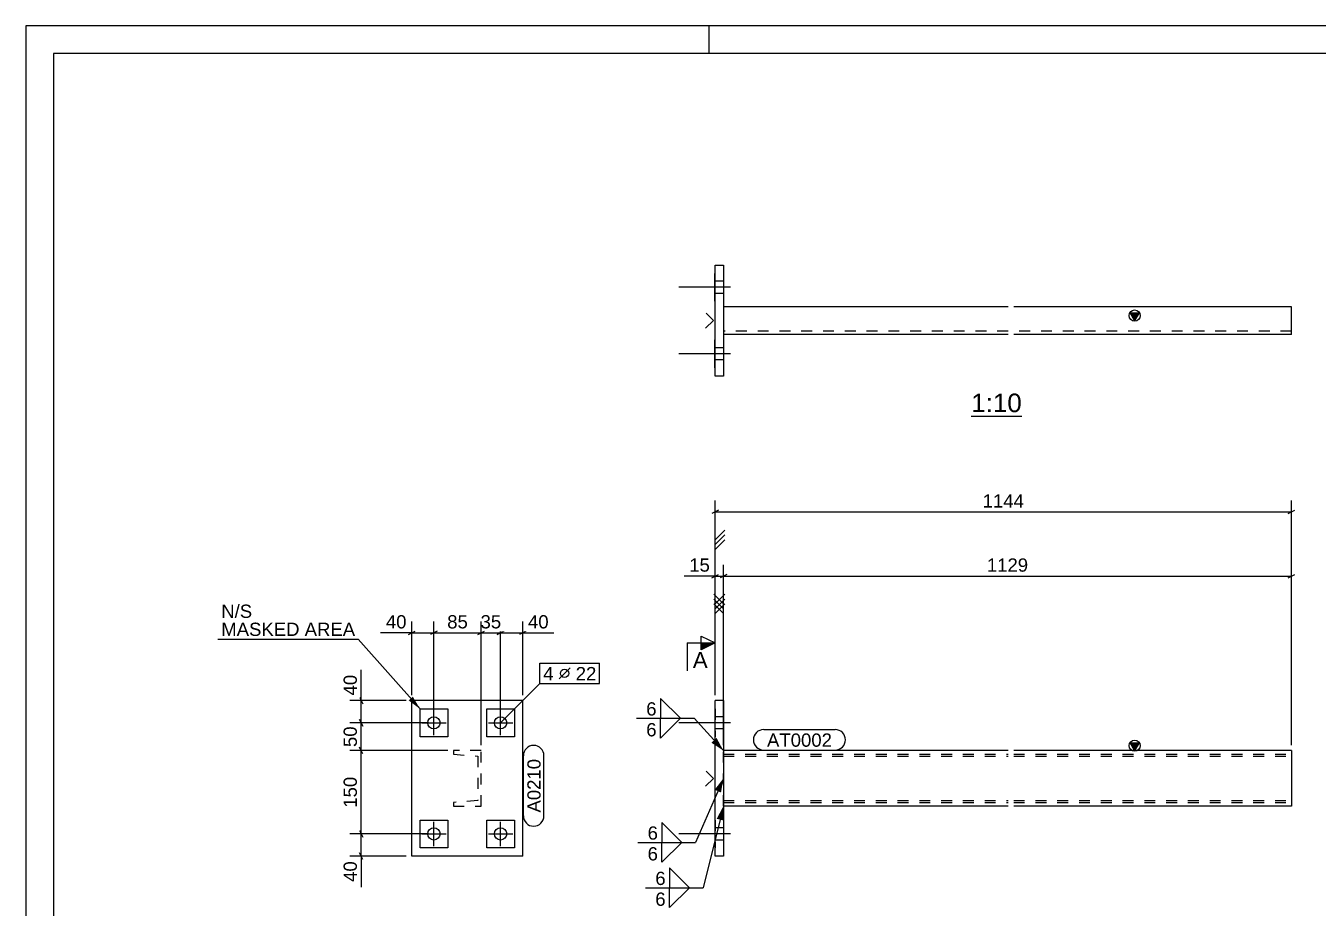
# Model space of a CAD drawing. Header units: millimetres. Extents: x 0 to 420, y 0 to 297.
# Drawn here: x 0 to 232.6, y 138.1 to 297 of the extents above; entities that cross this region are included whole.
import ezdxf

# ---------------------------------------------------------------- set-up
doc = ezdxf.new("R2010")
doc.units = ezdxf.units.MM
doc.linetypes.add('DXK_LINE_DOT2', pattern=[3.9198, 1.9599, -1.9599])
doc.styles.add('ARIAL', font='ARIAL.TTF', dxfattribs={"height": 0.2})

# ---------------------------------------------------------------- blocks, each defined once
blk = doc.blocks.new('Unknown-43783565-1177')
at = {"color": 5, "linetype": 'Continuous'}
for p, q in [((420, 297), (0, 297)), ((0, 297), (0, 0)), ((415, 292), (5, 292)), ((5, 292), (5, 5))]:
    blk.add_line(p, q, dxfattribs=at)
at = {"color": 7, "linetype": 'Continuous'}
blk.add_line((123, 292), (123, 297), dxfattribs=at)
blk = doc.blocks.new('Unknown-43783565-12 - 1267')
at = {"color": 6, "linetype": 'Continuous'}
blk.add_line((170.16, 226.67), (179.24, 226.67), dxfattribs=at)
at = {"color": 0, "linetype": 'Continuous'}
blk.add_wipeout([(179.24, 227.42), (179.24, 230.92), (170.16, 230.92), (170.16, 227.42)], dxfattribs=at)
at = {"color": 6, "linetype": 'Continuous', "style": 'ARIAL'}
blk.add_text('1:10', height=3.343, dxfattribs=at).set_placement((170.16, 227.42))
blk = doc.blocks.new('Bolt-43783565-1211 - 1185')
at = {"color": 3, "linetype": 'Continuous'}
for p, q in [((125.55, 172.56), (124.05, 172.56)), ((125.55, 172.56), (124.05, 172.56)), ((126.8, 171.46), (117.55, 171.46)), ((126.8, 171.46), (117.55, 171.46)), ((125.55, 170.36), (124.05, 170.36)), ((125.55, 170.36), (124.05, 170.36)), ((126.8, 151.46), (117.55, 151.46)), ((126.8, 151.46), (117.55, 151.46)), ((125.55, 152.56), (124.05, 152.56)), ((125.55, 152.56), (124.05, 152.56)), ((125.55, 150.36), (124.05, 150.36)), ((125.55, 150.36), (124.05, 150.36))]:
    blk.add_line(p, q, dxfattribs=at)
blk = doc.blocks.new('Surfacing-43783565-1195 - 1185')
at = {"color": 7, "linetype": 'Continuous'}
for p, q in [((124.05, 153.96), (124, 153.96)), ((124, 153.96), (124, 148.96)), ((124.05, 148.96), (124, 148.96))]:
    blk.add_line(p, q, dxfattribs=at)
at = {"color": 246, "linetype": 'DXK_LINE_DOT2'}
blk.add_line((124.05, 153.96), (124.05, 148.96), dxfattribs=at)
blk = doc.blocks.new('Surfacing-43783565-1200 - 1185')
at = {"color": 7, "linetype": 'Continuous'}
for p, q in [((124.05, 153.96), (124, 153.96)), ((124, 153.96), (124, 148.96)), ((124.05, 148.96), (124, 148.96))]:
    blk.add_line(p, q, dxfattribs=at)
at = {"color": 246, "linetype": 'DXK_LINE_DOT2'}
blk.add_line((124.05, 153.96), (124.05, 148.96), dxfattribs=at)
blk = doc.blocks.new('Surfacing-43783565-1205 - 1185')
at = {"color": 7, "linetype": 'Continuous'}
for p, q in [((124.05, 173.96), (124, 173.96)), ((124, 173.96), (124, 168.96)), ((124.05, 168.96), (124, 168.96))]:
    blk.add_line(p, q, dxfattribs=at)
at = {"color": 246, "linetype": 'DXK_LINE_DOT2'}
blk.add_line((124.05, 173.96), (124.05, 168.96), dxfattribs=at)
blk = doc.blocks.new('Surfacing-43783565-1210 - 1185')
at = {"color": 7, "linetype": 'Continuous'}
for p, q in [((124.05, 173.96), (124, 173.96)), ((124, 173.96), (124, 168.96)), ((124.05, 168.96), (124, 168.96))]:
    blk.add_line(p, q, dxfattribs=at)
at = {"color": 246, "linetype": 'DXK_LINE_DOT2'}
blk.add_line((124.05, 173.96), (124.05, 168.96), dxfattribs=at)
blk = doc.blocks.new('Part-43783565-1225 - 1185')
at = {"linetype": 'Continuous'}
blk.add_hatch(color=2, dxfattribs=at).paths.add_polyline_path([(199.57, 166.46), (198.77, 167.86), (200.37, 167.86)])
at = {"color": 2, "linetype": 'Continuous'}
for p, q in [((199.57, 166.46), (198.77, 167.86)), ((198.77, 167.86), (200.37, 167.86)), ((200.37, 167.86), (199.57, 166.46)), ((176.8, 166.46), (125.55, 166.46)), ((227.8, 166.46), (177.8, 166.46)), ((227.8, 166.46), (227.8, 156.46)), ((176.8, 156.46), (125.55, 156.46)), ((227.8, 156.46), (177.8, 156.46))]:
    blk.add_line(p, q, dxfattribs=at)
at = {"color": 7, "linetype": 'DXK_LINE_DOT2'}
for p, q in [((125.55, 156.46), (125.55, 166.46)), ((125.55, 165.81), (176.8, 165.81)), ((125.55, 165.46), (176.8, 165.46)), ((177.8, 165.81), (227.8, 165.81)), ((177.8, 165.46), (227.8, 165.46)), ((125.55, 157.46), (176.8, 157.46)), ((125.55, 157.11), (176.8, 157.11)), ((177.8, 157.46), (227.8, 157.46)), ((177.8, 157.11), (227.8, 157.11))]:
    blk.add_line(p, q, dxfattribs=at)
at = {"color": 2, "linetype": 'Continuous'}
blk.add_circle((199.57, 167.36), 1, dxfattribs=at)
blk = doc.blocks.new('Part-43783565-1226 - 1185')
at = {"color": 2, "linetype": 'Continuous'}
for p, q in [((124.05, 147.46), (124.05, 175.46)), ((125.55, 175.46), (124.05, 175.46)), ((125.55, 175.46), (125.55, 147.46)), ((123.75, 161.46), (122.35, 160.06)), ((123.75, 161.46), (122.45, 162.76)), ((125.55, 147.46), (124.05, 147.46))]:
    blk.add_line(p, q, dxfattribs=at)
blk = doc.blocks.new('Surfacing-43783565-1283 - 1267')
at = {"color": 7, "linetype": 'Continuous'}
for p, q in [((124.05, 252.42), (124, 252.42)), ((124, 247.42), (124, 252.42)), ((124.05, 247.42), (124, 247.42))]:
    blk.add_line(p, q, dxfattribs=at)
at = {"color": 246, "linetype": 'DXK_LINE_DOT2'}
blk.add_line((124.05, 247.42), (124.05, 252.42), dxfattribs=at)
blk = doc.blocks.new('Part-43783565-1290 - 1267')
at = {"linetype": 'Continuous'}
blk.add_hatch(color=2, dxfattribs=at).paths.add_polyline_path([(199.57, 243.92), (198.77, 245.32), (200.37, 245.32)])
at = {"color": 2, "linetype": 'Continuous'}
for p, q in [((176.8, 246.42), (125.55, 246.42)), ((227.8, 246.42), (177.8, 246.42)), ((199.57, 243.92), (198.77, 245.32)), ((198.77, 245.32), (200.37, 245.32)), ((200.37, 245.32), (199.57, 243.92)), ((227.8, 241.42), (227.8, 246.42)), ((176.8, 241.42), (125.55, 241.42)), ((227.8, 241.42), (177.8, 241.42))]:
    blk.add_line(p, q, dxfattribs=at)
at = {"color": 7, "linetype": 'DXK_LINE_DOT2'}
for p, q in [((125.55, 246.42), (125.55, 241.42)), ((176.8, 242.02), (125.55, 242.02)), ((227.8, 242.02), (177.8, 242.02))]:
    blk.add_line(p, q, dxfattribs=at)
at = {"color": 2, "linetype": 'Continuous'}
blk.add_circle((199.57, 244.82), 1, dxfattribs=at)
blk = doc.blocks.new('Surfacing-43783565-1273 - 1267')
at = {"color": 7, "linetype": 'Continuous'}
for p, q in [((124.05, 252.42), (124, 252.42)), ((124, 247.42), (124, 252.42)), ((124.05, 247.42), (124, 247.42))]:
    blk.add_line(p, q, dxfattribs=at)
at = {"color": 246, "linetype": 'DXK_LINE_DOT2'}
blk.add_line((124.05, 247.42), (124.05, 252.42), dxfattribs=at)
blk = doc.blocks.new('Surfacing-43783565-1278 - 1267')
at = {"color": 7, "linetype": 'Continuous'}
for p, q in [((124.05, 240.42), (124, 240.42)), ((124, 235.42), (124, 240.42)), ((124.05, 235.42), (124, 235.42))]:
    blk.add_line(p, q, dxfattribs=at)
at = {"color": 246, "linetype": 'DXK_LINE_DOT2'}
blk.add_line((124.05, 235.42), (124.05, 240.42), dxfattribs=at)
blk = doc.blocks.new('Surfacing-43783565-1288 - 1267')
at = {"color": 7, "linetype": 'Continuous'}
for p, q in [((124.05, 240.42), (124, 240.42)), ((124, 235.42), (124, 240.42)), ((124.05, 235.42), (124, 235.42))]:
    blk.add_line(p, q, dxfattribs=at)
at = {"color": 246, "linetype": 'DXK_LINE_DOT2'}
blk.add_line((124.05, 235.42), (124.05, 240.42), dxfattribs=at)
blk = doc.blocks.new('Bolt-43783565-1289 - 1267')
at = {"color": 3, "linetype": 'Continuous'}
for p, q in [((126.8, 249.92), (117.55, 249.92)), ((126.8, 249.92), (117.55, 249.92)), ((125.55, 251.02), (124.05, 251.02)), ((125.55, 251.02), (124.05, 251.02)), ((125.55, 248.82), (124.05, 248.82)), ((125.55, 248.82), (124.05, 248.82)), ((126.8, 237.92), (117.55, 237.92)), ((126.8, 237.92), (117.55, 237.92)), ((125.55, 239.02), (124.05, 239.02)), ((125.55, 239.02), (124.05, 239.02)), ((125.55, 236.82), (124.05, 236.82)), ((125.55, 236.82), (124.05, 236.82))]:
    blk.add_line(p, q, dxfattribs=at)
blk = doc.blocks.new('Part-43783565-1291 - 1267')
at = {"color": 2, "linetype": 'Continuous'}
for p, q in [((124.05, 233.92), (124.05, 253.92)), ((124.05, 253.92), (125.55, 253.92)), ((125.55, 253.92), (125.55, 233.92)), ((123.75, 243.92), (122.45, 245.22)), ((123.75, 243.92), (122.35, 242.52)), ((125.55, 233.92), (124.05, 233.92))]:
    blk.add_line(p, q, dxfattribs=at)
blk = doc.blocks.new('Part-43783565-1904 - 1902')
at = {"color": 2, "linetype": 'Continuous'}
for p, q in [((69.45, 147.46), (69.45, 175.46)), ((89.45, 175.46), (69.45, 175.46)), ((89.45, 147.46), (89.45, 175.46)), ((89.45, 147.46), (69.45, 147.46))]:
    blk.add_line(p, q, dxfattribs=at)
blk = doc.blocks.new('Part-43783565-1905 - 1902')
at = {"color": 7, "linetype": 'DXK_LINE_DOT2'}
for p, q in [((81.95, 166.46), (76.95, 166.46)), ((76.95, 166.46), (76.95, 165.81)), ((76.95, 165.81), (81.35, 165.46)), ((81.35, 165.46), (81.35, 157.46)), ((81.95, 156.46), (81.95, 166.46)), ((81.35, 157.46), (76.95, 157.11)), ((76.95, 157.11), (76.95, 156.46)), ((76.95, 156.46), (81.95, 156.46))]:
    blk.add_line(p, q, dxfattribs=at)
blk = doc.blocks.new('Bolt-43783565-1906 - 1902')
at = {"color": 3, "linetype": 'Continuous'}
for p, q in [((73.45, 169.26), (73.45, 173.66)), ((85.45, 169.26), (85.45, 173.66)), ((71.25, 171.46), (75.65, 171.46)), ((83.25, 171.46), (87.65, 171.46)), ((73.45, 149.26), (73.45, 153.66)), ((85.45, 149.26), (85.45, 153.66)), ((71.25, 151.46), (75.65, 151.46)), ((83.25, 151.46), (87.65, 151.46))]:
    blk.add_line(p, q, dxfattribs=at)
for centre in [(73.45, 171.46), (85.45, 171.46), (73.45, 151.46), (85.45, 151.46)]:
    blk.add_circle(centre, 1.1, dxfattribs=at)
blk = doc.blocks.new('Surfacing-43783565-1907 - 1902')
at = {"color": 7, "linetype": 'Continuous'}
for p, q in [((70.95, 148.96), (70.95, 153.96)), ((70.95, 153.96), (75.95, 153.96)), ((75.95, 153.96), (75.95, 148.96)), ((75.95, 148.96), (70.95, 148.96))]:
    blk.add_line(p, q, dxfattribs=at)
blk = doc.blocks.new('Surfacing-43783565-1908 - 1902')
at = {"color": 7, "linetype": 'Continuous'}
for p, q in [((82.95, 148.96), (82.95, 153.96)), ((82.95, 153.96), (87.95, 153.96)), ((87.95, 153.96), (87.95, 148.96)), ((87.95, 148.96), (82.95, 148.96))]:
    blk.add_line(p, q, dxfattribs=at)
blk = doc.blocks.new('Surfacing-43783565-1909 - 1902')
at = {"color": 7, "linetype": 'Continuous'}
for p, q in [((70.95, 168.96), (70.95, 173.96)), ((70.95, 173.96), (75.95, 173.96)), ((75.95, 173.96), (75.95, 168.96)), ((75.95, 168.96), (70.95, 168.96))]:
    blk.add_line(p, q, dxfattribs=at)
blk = doc.blocks.new('Surfacing-43783565-1910 - 1902')
at = {"color": 7, "linetype": 'Continuous'}
for p, q in [((82.95, 168.96), (82.95, 173.96)), ((82.95, 173.96), (87.95, 173.96)), ((87.95, 173.96), (87.95, 168.96)), ((87.95, 168.96), (82.95, 168.96))]:
    blk.add_line(p, q, dxfattribs=at)
blk = doc.blocks.new('StraightDimension-43783565-1229 - 1185')
at = {"color": 7, "linetype": 'Continuous'}
for p, q in [((124.65, 209.74), (123.45, 209.14)), ((124.05, 176.46), (124.05, 211.49)), ((124.05, 209.44), (227.8, 209.44)), ((227.2, 209.14), (228.4, 209.74)), ((227.8, 167.46), (227.8, 211.49)), ((124.05, 204.44), (125.8, 206.19)), ((124.05, 202.69), (124.05, 206.19)), ((124.05, 203.56), (125.8, 205.31)), ((124.05, 202.69), (125.8, 204.44))]:
    blk.add_line(p, q, dxfattribs=at)
at = {"color": 0}
blk.add_wipeout([(180.13, 209.74), (180.13, 213.24), (171.72, 213.24), (171.72, 209.74)], dxfattribs=at)
at = {"color": 7, "style": 'ARIAL'}
blk.add_text('1144', height=2.388, dxfattribs=at).set_placement((172.22, 210.24))
blk = doc.blocks.new('StraightDimension-43783565-1241 - 1185')
at = {"color": 7, "linetype": 'Continuous'}
for p, q in [((126.15, 198.19), (124.95, 197.59)), ((125.55, 167.46), (125.55, 199.94)), ((125.55, 197.89), (227.8, 197.89)), ((227.2, 197.59), (228.4, 198.19)), ((227.8, 167.46), (227.8, 199.94)), ((125.55, 192.89), (123.8, 194.64)), ((125.55, 192.01), (123.8, 193.76)), ((125.55, 191.14), (125.55, 194.64)), ((125.55, 191.14), (123.8, 192.89))]:
    blk.add_line(p, q, dxfattribs=at)
at = {"color": 0}
blk.add_wipeout([(180.88, 198.19), (180.88, 201.69), (172.47, 201.69), (172.47, 198.19)], dxfattribs=at)
at = {"color": 7, "style": 'ARIAL'}
blk.add_text('1129', height=2.388, dxfattribs=at).set_placement((172.97, 198.69))
blk = doc.blocks.new('StraightDimension-43783565-1245 - 1185')
at = {"color": 7, "linetype": 'Continuous'}
for p, q in [((123.45, 197.59), (124.65, 198.19)), ((124.05, 176.46), (124.05, 199.94)), ((124.05, 197.89), (125.55, 197.89)), ((126.15, 198.19), (124.95, 197.59)), ((125.55, 167.46), (125.55, 199.94)), ((125.55, 192.89), (123.8, 194.64)), ((125.55, 192.01), (123.8, 193.76)), ((124.05, 192.89), (125.8, 194.64)), ((124.05, 191.14), (124.05, 194.64)), ((124.05, 192.01), (125.8, 193.76)), ((125.55, 191.14), (125.55, 194.64)), ((125.55, 191.14), (123.8, 192.89)), ((124.05, 191.14), (125.8, 192.89))]:
    blk.add_line(p, q, dxfattribs=at)
at = {"color": 0}
blk.add_wipeout([(123.61, 198.19), (123.61, 201.69), (118.9, 201.69), (118.9, 198.19)], dxfattribs=at)
at = {"color": 7, "linetype": 'Continuous'}
blk.add_line((124.05, 197.89), (118.47, 197.89), dxfattribs=at)
blk.add_line((124.05, 197.89), (118.47, 197.89), dxfattribs=at)
at = {"color": 7, "style": 'ARIAL'}
blk.add_text('15', height=2.388, dxfattribs=at).set_placement((119.4, 198.69))
blk = doc.blocks.new('StraightDimension-43783565-1928 - 1902')
at = {"color": 7, "linetype": 'Continuous'}
for p, q in [((85.45, 172.46), (85.45, 189.72)), ((89.45, 176.46), (89.45, 189.72)), ((84.85, 187.37), (86.05, 187.97)), ((85.45, 187.67), (89.45, 187.67)), ((90.05, 187.97), (88.85, 187.37))]:
    blk.add_line(p, q, dxfattribs=at)
at = {"color": 0}
blk.add_wipeout([(94.59, 187.97), (94.59, 191.47), (89.88, 191.47), (89.88, 187.97)], dxfattribs=at)
at = {"color": 7, "linetype": 'Continuous'}
blk.add_line((89.45, 187.67), (95.03, 187.67), dxfattribs=at)
blk.add_line((89.45, 187.67), (95.03, 187.67), dxfattribs=at)
at = {"color": 7, "style": 'ARIAL'}
blk.add_text('40', height=2.388, dxfattribs=at).set_placement((90.38, 188.47))
blk = doc.blocks.new('StraightDimension-43783565-1929 - 1902')
at = {"color": 7, "linetype": 'Continuous'}
for p, q in [((81.95, 167.46), (81.95, 189.72)), ((85.45, 172.46), (85.45, 189.72)), ((81.35, 187.37), (82.55, 187.97)), ((81.95, 187.67), (85.45, 187.67)), ((86.05, 187.97), (84.85, 187.37))]:
    blk.add_line(p, q, dxfattribs=at)
at = {"color": 0}
blk.add_wipeout([(86.05, 187.97), (86.05, 191.47), (81.34, 191.47), (81.34, 187.97)], dxfattribs=at)
at = {"color": 7, "style": 'ARIAL'}
blk.add_text('35', height=2.388, dxfattribs=at).set_placement((81.84, 188.47))
blk = doc.blocks.new('StraightDimension-43783565-1930 - 1902')
at = {"color": 7, "linetype": 'Continuous'}
for p, q in [((73.45, 172.46), (73.45, 189.72)), ((81.95, 167.46), (81.95, 189.72)), ((74.05, 187.97), (72.85, 187.37)), ((73.45, 187.67), (81.95, 187.67)), ((81.35, 187.37), (82.55, 187.97))]:
    blk.add_line(p, q, dxfattribs=at)
at = {"color": 0}
blk.add_wipeout([(80.05, 187.97), (80.05, 191.47), (75.34, 191.47), (75.34, 187.97)], dxfattribs=at)
at = {"color": 7, "style": 'ARIAL'}
blk.add_text('85', height=2.388, dxfattribs=at).set_placement((75.84, 188.47))
blk = doc.blocks.new('StraightDimension-43783565-1931 - 1902')
at = {"color": 7, "linetype": 'Continuous'}
for p, q in [((69.45, 176.46), (69.45, 189.72)), ((73.45, 172.46), (73.45, 189.72)), ((68.85, 187.37), (70.05, 187.97)), ((69.45, 187.67), (73.45, 187.67)), ((74.05, 187.97), (72.85, 187.37))]:
    blk.add_line(p, q, dxfattribs=at)
at = {"color": 0}
blk.add_wipeout([(69.01, 187.97), (69.01, 191.47), (64.3, 191.47), (64.3, 187.97)], dxfattribs=at)
at = {"color": 7, "linetype": 'Continuous'}
blk.add_line((69.45, 187.67), (63.86, 187.67), dxfattribs=at)
blk.add_line((69.45, 187.67), (63.86, 187.67), dxfattribs=at)
at = {"color": 7, "style": 'ARIAL'}
blk.add_text('40', height=2.388, dxfattribs=at).set_placement((64.8, 188.47))
blk = doc.blocks.new('StraightDimension-43783565-1996 - 1902')
at = {"color": 7, "linetype": 'Continuous'}
for p, q in [((68.45, 175.46), (58.33, 175.46)), ((60.08, 176.06), (60.68, 174.86)), ((60.38, 171.46), (60.38, 175.46)), ((72.45, 171.46), (58.33, 171.46)), ((60.68, 170.86), (60.08, 172.06))]:
    blk.add_line(p, q, dxfattribs=at)
at = {"color": 0}
blk.add_wipeout([(60.08, 180.61), (56.58, 180.61), (56.58, 175.9), (60.08, 175.9)], dxfattribs=at)
at = {"color": 7, "linetype": 'Continuous'}
blk.add_line((60.38, 175.46), (60.38, 181.04), dxfattribs=at)
blk.add_line((60.38, 175.46), (60.38, 181.04), dxfattribs=at)
at = {"color": 7, "style": 'ARIAL'}
blk.add_text('40', height=2.388, rotation=90.0002, dxfattribs=at).set_placement((59.58, 176.4))
blk = doc.blocks.new('StraightDimension-43783565-1997 - 1902')
at = {"color": 7, "linetype": 'Continuous'}
for p, q in [((72.45, 171.46), (58.33, 171.46)), ((60.08, 172.06), (60.68, 170.86)), ((60.38, 166.46), (60.38, 171.46)), ((75.95, 166.46), (58.33, 166.46)), ((60.68, 165.86), (60.08, 167.06))]:
    blk.add_line(p, q, dxfattribs=at)
at = {"color": 0}
blk.add_wipeout([(60.08, 171.32), (56.58, 171.32), (56.58, 166.61), (60.08, 166.61)], dxfattribs=at)
at = {"color": 7, "style": 'ARIAL'}
blk.add_text('50', height=2.388, rotation=90.0002, dxfattribs=at).set_placement((59.58, 167.11))
blk = doc.blocks.new('StraightDimension-43783565-1998 - 1902')
at = {"color": 7, "linetype": 'Continuous'}
for p, q in [((75.95, 166.46), (58.33, 166.46)), ((60.68, 165.86), (60.08, 167.06)), ((60.38, 151.46), (60.38, 166.46)), ((72.45, 151.46), (58.33, 151.46)), ((60.08, 152.06), (60.68, 150.86))]:
    blk.add_line(p, q, dxfattribs=at)
at = {"color": 0}
blk.add_wipeout([(60.08, 162.24), (56.58, 162.24), (56.58, 155.68), (60.08, 155.68)], dxfattribs=at)
at = {"color": 7, "style": 'ARIAL'}
blk.add_text('150', height=2.388, rotation=90.0002, dxfattribs=at).set_placement((59.58, 156.18))
blk = doc.blocks.new('StraightDimension-43783565-1999 - 1902')
at = {"color": 7, "linetype": 'Continuous'}
for p, q in [((72.45, 151.46), (58.33, 151.46)), ((60.08, 152.06), (60.68, 150.86)), ((60.38, 147.46), (60.38, 151.46)), ((68.45, 147.46), (58.33, 147.46)), ((60.68, 146.86), (60.08, 148.06))]:
    blk.add_line(p, q, dxfattribs=at)
at = {"color": 0}
blk.add_wipeout([(60.08, 147.02), (56.58, 147.02), (56.58, 142.32), (60.08, 142.32)], dxfattribs=at)
at = {"color": 7, "linetype": 'Continuous'}
blk.add_line((60.38, 147.46), (60.38, 141.88), dxfattribs=at)
blk.add_line((60.38, 147.46), (60.38, 141.88), dxfattribs=at)
at = {"color": 7, "style": 'ARIAL'}
blk.add_text('40', height=2.388, rotation=90.0002, dxfattribs=at).set_placement((59.58, 142.82))
blk = doc.blocks.new('Mark-43783565-1222 - 1185')
at = {"color": 0}
blk.add_wipeout([(145.07, 167.16), (145.07, 169.66), (133.4, 169.66), (133.4, 167.16)], dxfattribs=at)
blk.add_wipeout([(145.07, 167.16), (145.07, 169.66), (133.4, 169.66), (133.4, 167.16)], dxfattribs=at)
at = {"color": 3, "linetype": 'Continuous'}
for p, q in [((132.8, 170.26), (145.67, 170.26)), ((132.8, 166.56), (145.67, 166.56))]:
    blk.add_line(p, q, dxfattribs=at)
for centre, start, end in [((132.8, 168.41), 90, 270), ((145.67, 168.41), 270, 90)]:
    blk.add_arc(centre, 1.85, start, end, dxfattribs=at)
at = {"color": 3, "style": 'ARIAL'}
blk.add_text('AT0002', height=2.388, dxfattribs=at).set_placement((133.4, 167.16))
blk = doc.blocks.new('WeldMark-43783565-1254 - 1185')
at = {"linetype": 'Continuous'}
blk.add_hatch(color=3, dxfattribs=at).paths.add_polyline_path([(123.98, 159.42), (125.55, 161.46), (125.12, 158.92)])
at = {"color": 3, "linetype": 'Continuous'}
blk.add_line((125.55, 161.46), (120.52, 149.93), dxfattribs=at)
at = {"color": 0}
blk.add_wipeout([(113.97, 150.23), (113.97, 153.13), (111.71, 153.13), (111.71, 150.23)], dxfattribs=at)
at = {"color": 3, "linetype": 'Continuous'}
for p, q in [((118.05, 149.93), (114.48, 153.5)), ((114.48, 153.5), (114.48, 149.93)), ((114.48, 149.93), (118.05, 149.93))]:
    blk.add_line(p, q, dxfattribs=at)
at = {"color": 0, "linetype": 'Continuous'}
blk.add_wipeout([(113.97, 146.48), (113.97, 149.38), (111.71, 149.38), (111.71, 146.48)], dxfattribs=at)
at = {"color": 3, "linetype": 'Continuous'}
for p, q in [((110.16, 149.93), (120.52, 149.93)), ((114.48, 149.93), (118.05, 149.93)), ((118.05, 149.93), (114.48, 146.36)), ((114.48, 146.36), (114.48, 149.93))]:
    blk.add_line(p, q, dxfattribs=at)
at = {"color": 3, "style": 'ARIAL'}
blk.add_text('6', height=2.39, dxfattribs=at).set_placement((111.91, 150.43))
at = {"color": 3, "linetype": 'Continuous', "style": 'ARIAL'}
blk.add_text('6', height=2.39, dxfattribs=at).set_placement((111.91, 146.68))
blk = doc.blocks.new('SectionMark-43783565-1912 - 1185')
at = {"color": 6, "linetype": 'Continuous'}
for p, q in [((121.55, 187.1), (124.05, 185.85)), ((119.05, 185.85), (124.05, 185.85)), ((119.05, 128.94), (124.05, 128.94)), ((124.05, 128.94), (121.55, 127.69))]:
    blk.add_line(p, q, dxfattribs=at)
at = {"color": 0, "linetype": 'Continuous'}
for points in [[(122.71, 181.35), (122.71, 184.35), (120.05, 184.35), (120.05, 181.35)], [(122.71, 130.44), (122.71, 133.44), (120.05, 133.44), (120.05, 130.44)]]:
    blk.add_wipeout(points, dxfattribs=at)
at = {"linetype": 'Continuous'}
for points in [[(121.55, 184.6), (121.55, 185.85), (124.05, 185.85)], [(121.55, 128.94), (121.55, 130.19), (124.05, 128.94)]]:
    blk.add_hatch(color=6, dxfattribs=at).paths.add_polyline_path(points)
at = {"color": 6, "linetype": 'Continuous'}
for p, q in [((121.55, 184.6), (121.55, 187.1)), ((119.05, 185.85), (119.05, 180.85)), ((124.05, 185.85), (121.55, 184.6)), ((119.05, 128.94), (119.05, 133.94)), ((124.05, 128.94), (121.55, 130.19)), ((121.55, 130.19), (121.55, 127.69))]:
    blk.add_line(p, q, dxfattribs=at)
at = {"color": 6, "linetype": 'Continuous', "style": 'ARIAL'}
for p in [(120.05, 181.35), (120.05, 130.44)]:
    blk.add_text('A', height=2.87, dxfattribs=at).set_placement(p)
blk = doc.blocks.new('WeldMark-43783565-1258 - 1185')
at = {"linetype": 'Continuous'}
blk.add_hatch(color=3, dxfattribs=at).paths.add_polyline_path([(124.34, 154.19), (125.55, 156.46), (125.55, 153.89)])
at = {"color": 3, "linetype": 'Continuous'}
blk.add_line((125.55, 156.46), (121.89, 141.76), dxfattribs=at)
at = {"color": 0}
blk.add_wipeout([(115.34, 142.06), (115.34, 144.96), (113.09, 144.96), (113.09, 142.06)], dxfattribs=at)
at = {"color": 3, "linetype": 'Continuous'}
for p, q in [((119.43, 141.76), (115.86, 145.33)), ((115.86, 145.33), (115.86, 141.76)), ((115.86, 141.76), (119.43, 141.76))]:
    blk.add_line(p, q, dxfattribs=at)
at = {"color": 0, "linetype": 'Continuous'}
blk.add_wipeout([(115.34, 138.31), (115.34, 141.21), (113.09, 141.21), (113.09, 138.31)], dxfattribs=at)
at = {"color": 3, "linetype": 'Continuous'}
for p, q in [((111.54, 141.76), (121.89, 141.76)), ((115.86, 141.76), (119.43, 141.76)), ((119.43, 141.76), (115.86, 138.19)), ((115.86, 138.19), (115.86, 141.76))]:
    blk.add_line(p, q, dxfattribs=at)
at = {"color": 3, "style": 'ARIAL'}
blk.add_text('6', height=2.39, dxfattribs=at).set_placement((113.29, 142.26))
at = {"color": 3, "linetype": 'Continuous', "style": 'ARIAL'}
blk.add_text('6', height=2.39, dxfattribs=at).set_placement((113.29, 138.51))
blk = doc.blocks.new('WeldMark-43783565-1261 - 1185')
at = {"linetype": 'Continuous'}
blk.add_hatch(color=3, dxfattribs=at).paths.add_polyline_path([(124.33, 168.73), (125.55, 166.46), (123.4, 167.89)])
at = {"color": 3, "linetype": 'Continuous'}
blk.add_line((125.55, 166.46), (120.26, 172.28), dxfattribs=at)
at = {"color": 0}
blk.add_wipeout([(113.71, 172.58), (113.71, 175.48), (111.46, 175.48), (111.46, 172.58)], dxfattribs=at)
at = {"color": 3, "linetype": 'Continuous'}
for p, q in [((117.8, 172.28), (114.22, 175.85)), ((114.22, 175.85), (114.22, 172.28)), ((114.22, 172.28), (117.8, 172.28))]:
    blk.add_line(p, q, dxfattribs=at)
at = {"color": 0, "linetype": 'Continuous'}
blk.add_wipeout([(113.71, 168.83), (113.71, 171.73), (111.46, 171.73), (111.46, 168.83)], dxfattribs=at)
at = {"color": 3, "linetype": 'Continuous'}
for p, q in [((109.91, 172.28), (120.26, 172.28)), ((114.22, 172.28), (117.8, 172.28)), ((117.8, 172.28), (114.22, 168.71)), ((114.22, 168.71), (114.22, 172.28))]:
    blk.add_line(p, q, dxfattribs=at)
at = {"color": 3, "style": 'ARIAL'}
blk.add_text('6', height=2.39, dxfattribs=at).set_placement((111.66, 172.78))
at = {"color": 3, "linetype": 'Continuous', "style": 'ARIAL'}
blk.add_text('6', height=2.39, dxfattribs=at).set_placement((111.66, 169.03))
blk = doc.blocks.new('Text-43783565-2075 - 1902')
at = {"linetype": 'Continuous'}
blk.add_hatch(color=7, dxfattribs=at).paths.add_polyline_path([(69.66, 176.17), (70.95, 173.96), (68.91, 175.5)])
at = {"color": 0, "linetype": 'Continuous'}
blk.add_wipeout([(59.23, 187.12), (59.23, 189.62), (35.17, 189.62), (35.17, 187.12)], dxfattribs=at)
at = {"color": 7, "linetype": 'Continuous'}
for p in [(34.57, 186.52), (70.95, 173.96)]:
    blk.add_line(p, (59.83, 186.52), dxfattribs=at)
at = {"color": 0, "linetype": 'Continuous'}
blk.add_wipeout([(40.72, 190.37), (40.72, 192.87), (35.17, 192.87), (35.17, 190.37)], dxfattribs=at)
at = {"color": 7, "linetype": 'Continuous', "style": 'ARIAL'}
for s, height, p in [('N/', 2.388, (35.17, 190.37)), ('S', 2.39, (38.5, 190.37)), ('MASKED AREA', 2.3877, (35.17, 187.12))]:
    blk.add_text(s, height=height, dxfattribs=at).set_placement(p)
blk = doc.blocks.new('Mark-43783565-2049 - 1902')
at = {"color": 0}
blk.add_wipeout([(94.97, 179.13), (94.97, 181.63), (93.12, 181.63), (93.12, 179.13)], dxfattribs=at)
blk.add_wipeout([(94.97, 179.13), (94.97, 181.63), (93.12, 181.63), (93.12, 179.13)], dxfattribs=at)
at = {"color": 3, "linetype": 'Continuous'}
for p, q in [((92.52, 178.53), (92.52, 182.23)), ((85.45, 171.46), (92.52, 178.53))]:
    blk.add_line(p, q, dxfattribs=at)
at = {"color": 0}
blk.add_wipeout([(98.22, 179.13), (98.22, 181.63), (95.72, 181.63), (95.72, 179.13)], dxfattribs=at)
at = {"color": 3, "linetype": 'Continuous'}
blk.add_circle((96.97, 180.38), 0.75, dxfattribs=at)
at = {"color": 3, "style": 'ARIAL'}
blk.add_text('4', height=2.39, dxfattribs=at).set_placement((93.12, 179.13))
at = {"color": 0}
blk.add_wipeout([(102.68, 179.13), (102.68, 181.63), (98.97, 181.63), (98.97, 179.13)], dxfattribs=at)
blk.add_wipeout([(102.68, 179.13), (102.68, 181.63), (98.97, 181.63), (98.97, 179.13)], dxfattribs=at)
at = {"color": 3, "linetype": 'Continuous'}
for p, q in [((92.52, 182.23), (103.28, 182.23)), ((103.28, 178.53), (103.28, 182.23)), ((95.97, 179.38), (97.97, 181.38)), ((92.52, 178.53), (103.28, 178.53))]:
    blk.add_line(p, q, dxfattribs=at)
at = {"color": 3, "style": 'ARIAL'}
blk.add_text('22', height=2.388, dxfattribs=at).set_placement((98.97, 179.13))
blk = doc.blocks.new('Mark-43783565-2048 - 1902')
at = {"color": 0}
blk.add_wipeout([(92.65, 164.95), (90.15, 164.95), (90.15, 155.31), (92.65, 155.31)], dxfattribs=at)
blk.add_wipeout([(92.65, 164.95), (90.15, 164.95), (90.15, 155.31), (92.65, 155.31)], dxfattribs=at)
at = {"color": 3, "linetype": 'Continuous'}
for p, q in [((89.55, 154.71), (89.55, 165.55)), ((93.25, 154.71), (93.25, 165.55))]:
    blk.add_line(p, q, dxfattribs=at)
for centre, start, end in [((91.4, 165.55), 0, 180), ((91.4, 154.71), 180, 0)]:
    blk.add_arc(centre, 1.85, start, end, dxfattribs=at)
at = {"color": 3, "style": 'ARIAL'}
blk.add_text('A0210', height=2.388, rotation=90.0002, dxfattribs=at).set_placement((92.65, 155.31))

msp = doc.modelspace()

# ---------------------------------------------------------------- block references
for name in ['Unknown-43783565-1177', 'Part-43783565-1291 - 1267', 'Surfacing-43783565-1283 - 1267', 'Surfacing-43783565-1273 - 1267', 'Bolt-43783565-1289 - 1267', 'Part-43783565-1290 - 1267', 'Surfacing-43783565-1278 - 1267', 'Surfacing-43783565-1288 - 1267', 'Part-43783565-1904 - 1902', 'Part-43783565-1226 - 1185', 'Surfacing-43783565-1909 - 1902', 'Bolt-43783565-1906 - 1902', 'Surfacing-43783565-1910 - 1902', 'Bolt-43783565-1211 - 1185', 'Surfacing-43783565-1205 - 1185', 'Surfacing-43783565-1210 - 1185', 'Part-43783565-1225 - 1185', 'Part-43783565-1905 - 1902', 'Surfacing-43783565-1907 - 1902', 'Surfacing-43783565-1908 - 1902', 'Surfacing-43783565-1195 - 1185', 'Surfacing-43783565-1200 - 1185']:
    msp.add_blockref(name, (0, 0))

# ---------------------------------------------------------------- next in the draw order: block references
for name in ['Unknown-43783565-12 - 1267', 'StraightDimension-43783565-1229 - 1185', 'StraightDimension-43783565-1928 - 1902', 'Mark-43783565-2048 - 1902', 'WeldMark-43783565-1254 - 1185']:
    msp.add_blockref(name, (0, 0))

# ---------------------------------------------------------------- next in the draw order: block references
for name in ['StraightDimension-43783565-1241 - 1185', 'StraightDimension-43783565-1929 - 1902']:
    msp.add_blockref(name, (0, 0))

# ---------------------------------------------------------------- next in the draw order: block references
for name in ['StraightDimension-43783565-1245 - 1185', 'StraightDimension-43783565-1930 - 1902', 'Mark-43783565-2049 - 1902', 'Mark-43783565-1222 - 1185']:
    msp.add_blockref(name, (0, 0))

# ---------------------------------------------------------------- next in the draw order: block references
for name in ['StraightDimension-43783565-1931 - 1902', 'SectionMark-43783565-1912 - 1185']:
    msp.add_blockref(name, (0, 0))

# ---------------------------------------------------------------- next in the draw order: block references
for name in ['StraightDimension-43783565-1996 - 1902', 'WeldMark-43783565-1261 - 1185', 'WeldMark-43783565-1258 - 1185']:
    msp.add_blockref(name, (0, 0))

# ---------------------------------------------------------------- next in the draw order: block references
for name in ['Text-43783565-2075 - 1902', 'StraightDimension-43783565-1997 - 1902']:
    msp.add_blockref(name, (0, 0))

# ---------------------------------------------------------------- next in the draw order: block references
msp.add_blockref('StraightDimension-43783565-1998 - 1902', (0, 0))

# ---------------------------------------------------------------- next in the draw order: block references
msp.add_blockref('StraightDimension-43783565-1999 - 1902', (0, 0))

doc.saveas('drawing.dxf')
